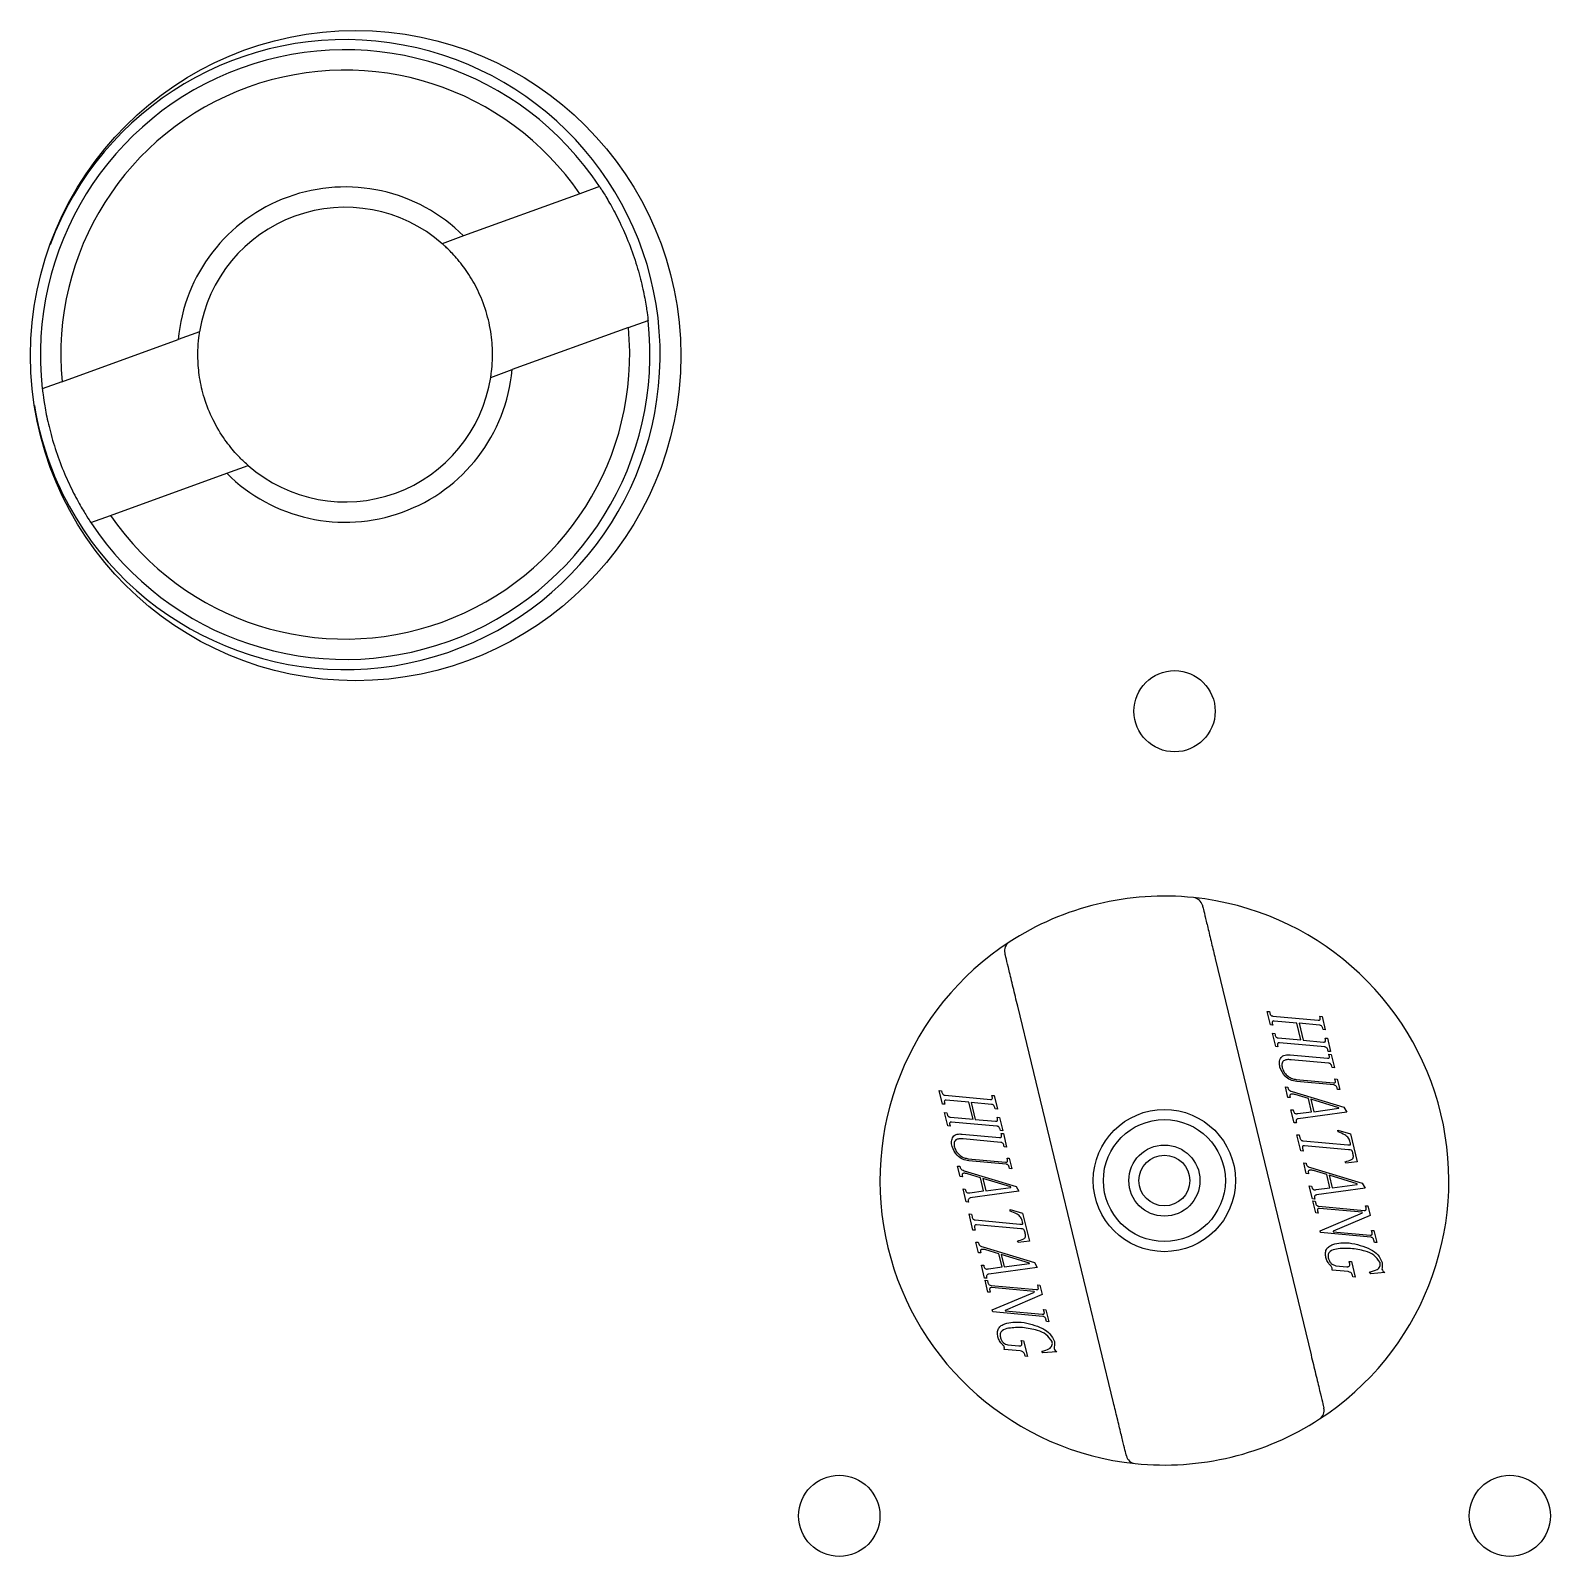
# Model space of a CAD drawing. Header units: millimetres. Extents: x 0 to 87554, y -20854 to 20404.
# Drawn here: x 5110 to 5184.8, y 11009.5 to 11084.6 of the extents above; entities that cross this region are included whole.
import ezdxf

# ---------------------------------------------------------------- set-up
doc = ezdxf.new("R2010")
doc.units = ezdxf.units.MM
doc.layers.get('0').update_dxf_attribs({"lineweight": 15})

# ---------------------------------------------------------------- blocks, each defined once
blk = doc.blocks.new('dr4')
at = {"color": 87, "linetype": 'Continuous', "lineweight": 25}
for p, q in [((829.559, -152.354), (823.839, -154.43)), ((830.527, -152.003), (829.559, -152.354)), ((823.839, -154.43), (822.785, -154.813)), ((810.848, -159.145), (809.794, -159.528)), ((831.947, -158.934), (826.227, -161.01)), ((831.947, -158.934), (832.916, -158.583)), ((804.074, -161.604), (809.794, -159.528)), ((825.173, -161.393), (826.227, -161.01)), ((804.074, -161.604), (803.106, -161.955)), ((812.182, -166.108), (813.237, -165.725)), ((806.463, -168.184), (812.182, -166.108)), ((805.494, -168.535), (806.463, -168.184)), ((860.828, -189.988), (865.543, -209.501)), ((855.822, -211.85), (851.107, -192.336)), ((863.542, -193.253), (863.383, -192.594)), ((863.383, -192.594), (863.495, -192.604)), ((863.495, -192.604), (863.513, -192.678)), ((863.67, -192.823), (865.897, -193.026)), ((865.987, -192.893), (865.971, -192.829)), ((865.971, -192.829), (866.084, -192.839)), ((866.084, -192.839), (866.243, -193.498)), ((863.654, -193.263), (863.542, -193.253)), ((863.636, -193.189), (863.654, -193.263)), ((863.802, -194.328), (863.642, -193.669)), ((863.642, -193.669), (863.755, -193.679)), ((864.842, -193.167), (863.727, -193.066)), ((863.755, -193.679), (863.773, -193.753)), ((865.043, -194), (864.842, -193.167)), ((864.955, -193.177), (865.156, -194.01)), ((865.956, -193.268), (864.955, -193.177)), ((866.131, -193.487), (866.115, -193.423)), ((866.243, -193.498), (866.131, -193.487)), ((863.914, -194.338), (863.802, -194.328)), ((863.896, -194.264), (863.914, -194.338)), ((863.928, -193.898), (865.043, -194)), ((866.215, -194.343), (863.989, -194.141)), ((865.156, -194.01), (866.157, -194.1)), ((866.247, -193.967), (866.231, -193.903)), ((866.231, -193.903), (866.344, -193.914)), ((866.344, -193.914), (866.503, -194.573)), ((866.39, -194.562), (866.375, -194.498)), ((864.509, -194.731), (866.348, -194.898)), ((866.406, -195.14), (864.557, -194.973)), ((866.503, -194.573), (866.39, -194.562)), ((866.442, -194.775), (866.424, -194.701)), ((866.424, -194.701), (866.537, -194.712)), ((866.537, -194.712), (866.696, -195.37)), ((864.807, -195.945), (866.641, -196.111)), ((866.583, -195.36), (866.565, -195.286)), ((866.696, -195.37), (866.583, -195.36)), ((866.737, -195.998), (866.717, -195.915)), ((866.717, -195.915), (866.83, -195.925)), ((866.83, -195.925), (866.955, -196.445)), ((847.406, -197.152), (847.247, -196.493)), ((847.247, -196.493), (847.359, -196.503)), ((847.359, -196.503), (847.377, -196.577)), ((847.535, -196.722), (849.761, -196.924)), ((849.836, -196.727), (849.948, -196.738)), ((849.851, -196.791), (849.836, -196.727)), ((849.948, -196.738), (850.108, -197.397)), ((864.405, -196.825), (864.279, -196.304)), ((864.279, -196.304), (864.392, -196.314)), ((864.392, -196.314), (864.402, -196.358)), ((864.615, -196.534), (867.161, -197.31)), ((865.409, -196.88), (864.766, -196.686)), ((866.666, -196.215), (864.843, -196.05)), ((866.843, -196.435), (866.823, -196.351)), ((866.955, -196.445), (866.843, -196.435)), ((847.519, -197.162), (847.406, -197.152)), ((847.501, -197.087), (847.519, -197.162)), ((848.707, -197.066), (847.591, -196.965)), ((848.908, -197.898), (848.707, -197.066)), ((849.82, -197.167), (848.819, -197.076)), ((848.819, -197.076), (849.02, -197.908)), ((849.995, -197.386), (849.98, -197.322)), ((850.108, -197.397), (849.995, -197.386)), ((864.517, -196.835), (864.405, -196.825)), ((864.507, -196.791), (864.517, -196.835)), ((864.552, -197.432), (864.664, -197.442)), ((864.706, -198.072), (864.552, -197.432)), ((864.664, -197.442), (864.678, -197.501)), ((865.566, -197.528), (865.409, -196.88)), ((866.911, -197.333), (865.528, -196.915)), ((865.528, -196.915), (865.676, -197.528)), ((865.676, -197.528), (866.91, -197.36)), ((866.91, -197.36), (866.911, -197.333)), ((867.161, -197.31), (867.296, -197.549)), ((847.666, -198.226), (847.507, -197.568)), ((847.507, -197.568), (847.619, -197.578)), ((847.619, -197.578), (847.637, -197.652)), ((847.778, -198.236), (847.666, -198.226)), ((847.76, -198.162), (847.778, -198.236)), ((847.792, -197.797), (848.908, -197.898)), ((850.08, -198.242), (847.853, -198.04)), ((849.02, -197.908), (850.021, -197.999)), ((850.111, -197.866), (850.096, -197.802)), ((850.096, -197.802), (850.208, -197.813)), ((850.208, -197.813), (850.367, -198.472)), ((864.819, -198.082), (864.706, -198.072)), ((864.808, -198.039), (864.819, -198.082)), ((864.894, -197.62), (865.566, -197.528)), ((867.296, -197.549), (864.911, -197.876)), ((848.373, -198.63), (850.212, -198.796)), ((850.271, -199.039), (848.421, -198.871)), ((850.255, -198.461), (850.239, -198.397)), ((850.367, -198.472), (850.255, -198.461)), ((850.306, -198.674), (850.288, -198.6)), ((850.288, -198.6), (850.401, -198.61)), ((850.401, -198.61), (850.56, -199.269)), ((865.041, -199.459), (864.849, -198.662)), ((864.849, -198.662), (864.961, -198.672)), ((864.961, -198.672), (864.995, -198.811)), ((865.154, -198.96), (867.348, -199.16)), ((866.87, -198.523), (866.865, -198.437)), ((866.865, -198.437), (867.481, -198.622)), ((867.481, -198.622), (867.815, -200.004)), ((850.447, -199.258), (850.429, -199.184)), ((850.56, -199.269), (850.447, -199.258)), ((865.154, -199.469), (865.041, -199.459)), ((865.12, -199.331), (865.154, -199.469)), ((867.391, -199.401), (865.212, -199.203)), ((848.269, -200.723), (848.143, -200.203)), ((848.143, -200.203), (848.256, -200.213)), ((848.256, -200.213), (848.267, -200.257)), ((848.479, -200.433), (851.025, -201.208)), ((848.671, -199.844), (850.505, -200.01)), ((850.531, -200.114), (848.707, -199.948)), ((850.602, -199.897), (850.581, -199.813)), ((850.581, -199.813), (850.694, -199.824)), ((850.707, -200.333), (850.687, -200.25)), ((850.694, -199.824), (850.82, -200.344)), ((850.82, -200.344), (850.707, -200.333)), ((865.31, -200.569), (865.184, -200.049)), ((865.184, -200.049), (865.296, -200.059)), ((865.296, -200.059), (865.307, -200.103)), ((865.519, -200.279), (868.066, -201.054)), ((866.314, -200.625), (865.671, -200.43)), ((867.258, -200.067), (867.226, -199.994)), ((867.815, -200.004), (867.258, -200.067)), ((848.382, -200.733), (848.269, -200.723)), ((848.371, -200.69), (848.382, -200.733)), ((849.273, -200.779), (848.631, -200.584)), ((849.43, -201.427), (849.273, -200.779)), ((850.775, -201.232), (849.392, -200.814)), ((849.392, -200.814), (849.54, -201.427)), ((849.54, -201.427), (850.775, -201.259)), ((850.775, -201.259), (850.775, -201.232)), ((851.025, -201.208), (851.16, -201.448)), ((865.422, -200.58), (865.31, -200.569)), ((865.412, -200.536), (865.422, -200.58)), ((865.611, -201.817), (865.456, -201.177)), ((865.456, -201.177), (865.569, -201.187)), ((865.569, -201.187), (865.583, -201.245)), ((866.47, -201.273), (866.314, -200.625)), ((867.816, -201.078), (866.433, -200.66)), ((866.433, -200.66), (866.581, -201.273)), ((866.581, -201.273), (867.815, -201.105)), ((867.815, -201.105), (867.816, -201.078)), ((868.066, -201.054), (868.2, -201.294)), ((848.571, -201.971), (848.416, -201.331)), ((848.416, -201.331), (848.528, -201.341)), ((848.528, -201.341), (848.543, -201.399)), ((848.683, -201.981), (848.571, -201.971)), ((848.673, -201.937), (848.683, -201.981)), ((848.758, -201.519), (849.43, -201.427)), ((851.16, -201.448), (848.775, -201.775)), ((865.724, -201.827), (865.611, -201.817)), ((865.636, -201.921), (865.749, -201.931)), ((865.779, -202.511), (865.636, -201.921)), ((865.713, -201.783), (865.724, -201.827)), ((865.749, -201.931), (865.776, -202.046)), ((865.798, -201.365), (866.47, -201.273)), ((868.2, -201.294), (865.815, -201.621)), ((848.906, -203.358), (848.713, -202.561)), ((848.713, -202.561), (848.826, -202.571)), ((848.826, -202.571), (848.859, -202.709)), ((850.735, -202.422), (850.729, -202.336)), ((850.729, -202.336), (851.346, -202.521)), ((851.346, -202.521), (851.68, -203.903)), ((865.891, -202.521), (865.779, -202.511)), ((865.864, -202.406), (865.891, -202.521)), ((865.932, -202.185), (868.159, -202.387)), ((868.06, -202.48), (865.957, -202.289)), ((865.99, -203.386), (868.067, -202.509)), ((868.451, -202.636), (866.623, -203.407)), ((868.067, -202.509), (868.06, -202.48)), ((868.225, -202.156), (868.338, -202.166)), ((868.249, -202.253), (868.225, -202.156)), ((868.338, -202.166), (868.451, -202.636)), ((849.018, -203.368), (848.906, -203.358)), ((848.985, -203.229), (849.018, -203.368)), ((849.018, -202.859), (851.213, -203.059)), ((851.255, -203.3), (849.077, -203.102)), ((866.013, -203.481), (865.99, -203.386)), ((868.477, -203.705), (866.013, -203.481)), ((866.623, -203.407), (866.63, -203.436)), ((866.63, -203.436), (868.452, -203.601)), ((868.546, -203.484), (868.518, -203.369)), ((868.518, -203.369), (868.631, -203.38)), ((868.631, -203.38), (868.773, -203.969)), ((849.048, -203.947), (849.161, -203.958)), ((849.174, -204.468), (849.048, -203.947)), ((849.161, -203.958), (849.171, -204.001)), ((849.384, -204.178), (851.93, -204.953)), ((851.123, -203.966), (851.09, -203.893)), ((851.68, -203.903), (851.123, -203.966)), ((868.661, -203.959), (868.633, -203.844)), ((868.773, -203.969), (868.661, -203.959)), ((849.287, -204.478), (849.174, -204.468)), ((849.276, -204.434), (849.287, -204.478)), ((850.178, -204.524), (849.535, -204.329)), ((850.335, -205.172), (850.178, -204.524)), ((851.68, -204.977), (850.297, -204.559)), ((850.297, -204.559), (850.445, -205.171)), ((850.445, -205.171), (851.679, -205.003)), ((851.679, -205.003), (851.68, -204.977)), ((851.93, -204.953), (852.065, -205.193)), ((867.442, -204.99), (867.42, -204.897)), ((867.42, -204.897), (867.532, -204.908)), ((867.532, -204.908), (867.717, -205.671)), ((849.321, -205.075), (849.433, -205.086)), ((849.475, -205.716), (849.321, -205.075)), ((849.433, -205.086), (849.447, -205.144)), ((849.588, -205.726), (849.475, -205.716)), ((849.577, -205.682), (849.588, -205.726)), ((849.663, -205.263), (850.335, -205.172)), ((852.065, -205.193), (849.68, -205.52)), ((867.371, -205.402), (866.576, -205.33)), ((866.759, -205.109), (867.297, -205.158)), ((867.604, -205.66), (867.586, -205.584)), ((867.717, -205.671), (867.604, -205.66)), ((868.478, -205.502), (868.425, -205.414)), ((869.167, -205.446), (868.478, -205.502)), ((849.643, -206.409), (849.501, -205.82)), ((849.501, -205.82), (849.613, -205.83)), ((849.613, -205.83), (849.641, -205.944)), ((849.756, -206.419), (849.643, -206.409)), ((849.728, -206.305), (849.756, -206.419)), ((849.797, -206.084), (852.023, -206.286)), ((851.924, -206.379), (849.822, -206.188)), ((849.854, -207.284), (851.931, -206.408)), ((851.931, -206.408), (851.924, -206.379)), ((852.089, -206.054), (852.202, -206.065)), ((852.113, -206.151), (852.089, -206.054)), ((852.202, -206.065), (852.315, -206.534)), ((852.315, -206.534), (850.487, -207.306)), ((852.41, -207.382), (852.383, -207.268)), ((852.383, -207.268), (852.495, -207.279)), ((849.878, -207.38), (849.854, -207.284)), ((852.341, -207.604), (849.878, -207.38)), ((850.487, -207.306), (850.494, -207.334)), ((850.494, -207.334), (852.316, -207.5)), ((852.495, -207.279), (852.638, -207.868)), ((852.525, -207.857), (852.497, -207.743)), ((852.638, -207.868), (852.525, -207.857)), ((851.235, -209.3), (850.44, -209.228)), ((850.623, -209.007), (851.161, -209.056)), ((851.306, -208.889), (851.284, -208.796)), ((851.284, -208.796), (851.397, -208.807)), ((851.397, -208.807), (851.581, -209.57)), ((851.468, -209.559), (851.45, -209.483)), ((852.342, -209.401), (852.29, -209.313)), ((853.031, -209.345), (852.342, -209.401)), ((851.581, -209.57), (851.468, -209.559))]:
    blk.add_line(p, q, dxfattribs=at)
for centre, radius in [((818.525, -160.319), 16), ((858.825, -177.819), 2), ((858.325, -200.919), 3.5), ((858.325, -200.919), 3), ((858.325, -200.919), 1.75), ((858.325, -200.919), 1.25), ((842.325, -217.419), 2), ((875.325, -217.419), 2)]:
    blk.add_circle(centre, radius, dxfattribs=at)
for centre, radius, start, end in [((818.011, -160.269), 15.5, 208.79707, 159.58318), ((818.011, -160.269), 15, 33.44143, 186.45464), ((818.011, -160.269), 14, 34.42555, 185.47052), ((818.011, -160.269), 8.25, 45.05076, 174.84532), ((818.011, -160.269), 7.25, 48.81376, 171.08231), ((818.011, -160.269), 15, 213.44143, 6.45464), ((818.011, -160.269), 14, 214.42555, 5.47052), ((818.011, -160.269), 8.25, 225.05076, 354.84532), ((818.011, -160.269), 7.25, 228.81376, 351.08231), ((818.011, -160.269), 15.5, 189.31155, 208.79707), ((858.325, -200.919), 14, 84.11221, 123.05465), ((859.71, -187.49), 0.5, 13.58343, 84.11221), ((858.325, -200.919), 14, 303.05465, 84.11221), ((858.325, -200.919), 14, 123.05465, 264.11221), ((850.962, -189.604), 0.5, 123.05465, 193.58343), ((865.688, -212.234), 0.5, 303.05465, 13.58343), ((858.325, -200.919), 14, 264.11221, 303.05465), ((856.94, -214.348), 0.5, 193.58343, 264.11221)]:
    blk.add_arc(centre, radius, start, end, dxfattribs=at)
for points, knots in [([(830.527, -152.003), (830.549, -152.035), (830.592, -152.099), (830.912, -152.605), (831.345, -153.374), (831.821, -154.374), (832.244, -155.486), (832.562, -156.577), (832.768, -157.538), (832.878, -158.251), (832.912, -158.554), (832.915, -158.576), (832.916, -158.583)], [0, 0, 0, 0, 0.105361, 0.210655, 0.317768, 0.426148, 0.532588, 0.636985, 0.742251, 0.850007, 0.958129, 1, 1, 1, 1]), ([(825.173, -161.393), (825.18, -161.354), (825.193, -161.277), (825.26, -160.695), (825.271, -159.833), (825.13, -158.734), (824.786, -157.605), (824.301, -156.616), (823.744, -155.8), (823.195, -155.184), (822.837, -154.858), (822.799, -154.825), (822.785, -154.813)], [0, 0, 0, 0, 0.098564, 0.19684, 0.302646, 0.414877, 0.519506, 0.615694, 0.71334, 0.819779, 0.932048, 1, 1, 1, 1]), ([(813.237, -165.725), (813.207, -165.7), (813.147, -165.649), (812.722, -165.246), (812.161, -164.591), (811.564, -163.658), (811.104, -162.57), (810.842, -161.501), (810.746, -160.517), (810.772, -159.692), (810.837, -159.213), (810.845, -159.164), (810.848, -159.145)], [0, 0, 0, 0, 0.098564, 0.19684, 0.302646, 0.414878, 0.519507, 0.615694, 0.71334, 0.819779, 0.932048, 1, 1, 1, 1]), ([(803.106, -161.955), (803.11, -161.994), (803.118, -162.071), (803.197, -162.664), (803.358, -163.531), (803.635, -164.604), (804.023, -165.728), (804.479, -166.77), (804.937, -167.639), (805.31, -168.256), (805.478, -168.511), (805.491, -168.53), (805.494, -168.535)], [0, 0, 0, 0, 0.105361, 0.210655, 0.317768, 0.426148, 0.532588, 0.636985, 0.742251, 0.850007, 0.958129, 1, 1, 1, 1]), ([(860.196, -187.373), (860.202, -187.399), (860.215, -187.451), (860.313, -187.856), (860.458, -188.458), (860.637, -189.2), (860.766, -189.734), (860.828, -189.988)], [0, 0, 0, 0, 0.197278, 0.394402, 0.595695, 0.807975, 1, 1, 1, 1]), ([(851.107, -192.336), (851.032, -192.022), (850.879, -191.392), (850.68, -190.568), (850.54, -189.989), (850.482, -189.746), (850.477, -189.727), (850.476, -189.721)], [0, 0, 0, 0, 0.237766, 0.476057, 0.699872, 0.907908, 1, 1, 1, 1]), ([(863.513, -192.678), (863.519, -192.699), (863.531, -192.741), (863.569, -192.79), (863.62, -192.816), (863.653, -192.821), (863.67, -192.823)], [0, 0, 0, 0, 0.280458, 0.559481, 0.779632, 1, 1, 1, 1]), ([(865.897, -193.026), (865.914, -193.026), (865.94, -193.027), (865.973, -193.014), (865.996, -192.988), (865.998, -192.942), (865.991, -192.909), (865.987, -192.893)], [0, 0, 0, 0, 0.2502353, 0.3753681, 0.5001638, 0.7491403, 1, 1, 1, 1]), ([(863.727, -193.066), (863.711, -193.065), (863.687, -193.065), (863.657, -193.077), (863.636, -193.102), (863.628, -193.142), (863.633, -193.173), (863.636, -193.189)], [0, 0, 0, 0, 0.24975, 0.375319, 0.500701, 0.749438, 1, 1, 1, 1]), ([(863.773, -193.753), (863.779, -193.774), (863.79, -193.815), (863.827, -193.865), (863.878, -193.891), (863.911, -193.896), (863.928, -193.898)], [0, 0, 0, 0, 0.280512, 0.559748, 0.779662, 1, 1, 1, 1]), ([(866.115, -193.423), (866.109, -193.402), (866.095, -193.359), (866.056, -193.31), (866.008, -193.277), (865.973, -193.271), (865.956, -193.268)], [0, 0, 0, 0, 0.2802262, 0.5601629, 0.780072, 1, 1, 1, 1]), ([(863.989, -194.141), (863.973, -194.14), (863.949, -194.14), (863.919, -194.152), (863.897, -194.176), (863.887, -194.217), (863.893, -194.248), (863.896, -194.264)], [0, 0, 0, 0, 0.249893, 0.375388, 0.50053, 0.749536, 1, 1, 1, 1]), ([(866.157, -194.1), (866.174, -194.101), (866.2, -194.102), (866.232, -194.089), (866.255, -194.062), (866.257, -194.017), (866.25, -193.984), (866.247, -193.967)], [0, 0, 0, 0, 0.250185, 0.375499, 0.500527, 0.749254, 1, 1, 1, 1]), ([(866.375, -194.498), (866.368, -194.477), (866.355, -194.434), (866.316, -194.384), (866.268, -194.351), (866.233, -194.346), (866.215, -194.343)], [0, 0, 0, 0, 0.2801, 0.560254, 0.78002, 1, 1, 1, 1]), ([(864.009, -195.337), (863.995, -195.257), (863.968, -195.098), (864.029, -194.891), (864.149, -194.778), (864.305, -194.722), (864.427, -194.727), (864.509, -194.731)], [0, 0, 0, 0, 0.250387, 0.499378, 0.624263, 0.749564, 1, 1, 1, 1]), ([(864.557, -194.973), (864.487, -194.968), (864.389, -194.962), (864.266, -194.985), (864.185, -195.019), (864.131, -195.095), (864.099, -195.218), (864.116, -195.311), (864.127, -195.373)], [0, 0, 0, 0, 0.280597, 0.390894, 0.50093, 0.625281, 0.750264, 1, 1, 1, 1]), ([(866.348, -194.898), (866.365, -194.898), (866.389, -194.899), (866.422, -194.89), (866.447, -194.867), (866.452, -194.823), (866.445, -194.791), (866.442, -194.775)], [0, 0, 0, 0, 0.250596, 0.376126, 0.500975, 0.748964, 1, 1, 1, 1]), ([(866.565, -195.286), (866.559, -195.265), (866.546, -195.224), (866.505, -195.178), (866.457, -195.148), (866.423, -195.143), (866.406, -195.14)], [0, 0, 0, 0, 0.279974, 0.559649, 0.779483, 1, 1, 1, 1]), ([(864.843, -196.05), (864.735, -196.029), (864.521, -195.988), (864.198, -195.749), (864.08, -195.493), (864.009, -195.337)], [0, 0, 0, 0, 0.280858, 0.561824, 1, 1, 1, 1]), ([(864.127, -195.373), (864.159, -195.456), (864.221, -195.622), (864.405, -195.792), (864.601, -195.909), (864.738, -195.933), (864.807, -195.945)], [0, 0, 0, 0, 0.279397, 0.559523, 0.779811, 1, 1, 1, 1]), ([(866.641, -196.111), (866.661, -196.112), (866.689, -196.113), (866.723, -196.1), (866.744, -196.077), (866.746, -196.039), (866.74, -196.012), (866.737, -195.998)], [0, 0, 0, 0, 0.31335, 0.436869, 0.560171, 0.779305, 1, 1, 1, 1]), ([(847.377, -196.577), (847.383, -196.598), (847.395, -196.64), (847.433, -196.689), (847.484, -196.715), (847.518, -196.72), (847.535, -196.722)], [0, 0, 0, 0, 0.2805054, 0.5595152, 0.7796547, 1, 1, 1, 1]), ([(864.402, -196.358), (864.412, -196.383), (864.432, -196.434), (864.505, -196.503), (864.573, -196.522), (864.615, -196.534)], [0, 0, 0, 0, 0.279603, 0.559803, 1, 1, 1, 1]), ([(864.766, -196.686), (864.707, -196.671), (864.633, -196.652), (864.542, -196.668), (864.505, -196.699), (864.498, -196.747), (864.504, -196.776), (864.507, -196.791)], [0, 0, 0, 0, 0.4996959, 0.625479, 0.7493481, 0.8744504, 1, 1, 1, 1]), ([(866.823, -196.351), (866.816, -196.331), (866.803, -196.292), (866.762, -196.249), (866.715, -196.222), (866.683, -196.218), (866.666, -196.215)], [0, 0, 0, 0, 0.2800126, 0.5603668, 0.7801157, 1, 1, 1, 1]), ([(847.591, -196.965), (847.575, -196.964), (847.551, -196.963), (847.521, -196.976), (847.5, -197), (847.492, -197.041), (847.498, -197.072), (847.501, -197.087)], [0, 0, 0, 0, 0.249807, 0.375401, 0.500597, 0.749465, 1, 1, 1, 1]), ([(849.761, -196.924), (849.779, -196.925), (849.804, -196.926), (849.837, -196.913), (849.86, -196.886), (849.862, -196.841), (849.855, -196.808), (849.851, -196.791)], [0, 0, 0, 0, 0.2502205, 0.375613, 0.5002652, 0.749227, 1, 1, 1, 1]), ([(849.98, -197.322), (849.973, -197.301), (849.96, -197.258), (849.92, -197.209), (849.872, -197.175), (849.837, -197.17), (849.82, -197.167)], [0, 0, 0, 0, 0.2801873, 0.5603287, 0.7802768, 1, 1, 1, 1]), ([(864.678, -197.501), (864.686, -197.527), (864.7, -197.578), (864.763, -197.628), (864.832, -197.632), (864.873, -197.624), (864.894, -197.62)], [0, 0, 0, 0, 0.280938, 0.558061, 0.77872, 1, 1, 1, 1]), ([(847.637, -197.652), (847.643, -197.673), (847.655, -197.714), (847.692, -197.764), (847.742, -197.789), (847.775, -197.794), (847.792, -197.797)], [0, 0, 0, 0, 0.2804856, 0.5595355, 0.7794279, 1, 1, 1, 1]), ([(847.853, -198.04), (847.837, -198.039), (847.813, -198.038), (847.783, -198.051), (847.761, -198.075), (847.751, -198.116), (847.757, -198.147), (847.76, -198.162)], [0, 0, 0, 0, 0.249586, 0.375371, 0.500516, 0.749452, 1, 1, 1, 1]), ([(850.021, -197.999), (850.038, -198), (850.064, -198.001), (850.096, -197.988), (850.12, -197.961), (850.122, -197.916), (850.115, -197.883), (850.111, -197.866)], [0, 0, 0, 0, 0.250185, 0.375499, 0.500527, 0.749254, 1, 1, 1, 1]), ([(850.239, -198.397), (850.233, -198.376), (850.219, -198.333), (850.181, -198.283), (850.132, -198.25), (850.097, -198.245), (850.08, -198.242)], [0, 0, 0, 0, 0.280084, 0.560068, 0.780032, 1, 1, 1, 1]), ([(864.911, -197.876), (864.891, -197.883), (864.853, -197.896), (864.811, -197.938), (864.8, -197.991), (864.805, -198.023), (864.808, -198.039)], [0, 0, 0, 0, 0.280691, 0.55883, 0.779023, 1, 1, 1, 1]), ([(847.873, -199.236), (847.86, -199.156), (847.833, -198.996), (847.893, -198.79), (848.013, -198.676), (848.169, -198.621), (848.291, -198.626), (848.373, -198.63)], [0, 0, 0, 0, 0.2504, 0.499409, 0.6243, 0.74955, 1, 1, 1, 1]), ([(848.421, -198.871), (848.351, -198.867), (848.253, -198.861), (848.13, -198.883), (848.049, -198.918), (847.995, -198.994), (847.963, -199.116), (847.98, -199.209), (847.992, -199.271)], [0, 0, 0, 0, 0.280596, 0.390892, 0.500928, 0.625263, 0.750265, 1, 1, 1, 1]), ([(850.212, -198.796), (850.229, -198.797), (850.254, -198.798), (850.286, -198.788), (850.312, -198.766), (850.317, -198.722), (850.31, -198.69), (850.306, -198.674)], [0, 0, 0, 0, 0.250574, 0.376092, 0.501206, 0.749034, 1, 1, 1, 1]), ([(864.995, -198.811), (865.001, -198.832), (865.013, -198.875), (865.05, -198.926), (865.102, -198.953), (865.136, -198.958), (865.154, -198.96)], [0, 0, 0, 0, 0.280503, 0.559807, 0.779817, 1, 1, 1, 1]), ([(867.473, -199.044), (867.452, -198.966), (867.41, -198.811), (867.171, -198.64), (866.985, -198.568), (866.87, -198.523)], [0, 0, 0, 0, 0.280194, 0.55819, 1, 1, 1, 1]), ([(848.707, -199.948), (848.6, -199.928), (848.385, -199.887), (848.062, -199.648), (847.945, -199.392), (847.873, -199.236)], [0, 0, 0, 0, 0.280854, 0.561818, 1, 1, 1, 1]), ([(847.992, -199.271), (848.023, -199.355), (848.085, -199.521), (848.269, -199.691), (848.466, -199.808), (848.603, -199.832), (848.671, -199.844)], [0, 0, 0, 0, 0.279412, 0.559481, 0.779759, 1, 1, 1, 1]), ([(850.429, -199.184), (850.423, -199.164), (850.41, -199.122), (850.369, -199.076), (850.321, -199.047), (850.287, -199.042), (850.271, -199.039)], [0, 0, 0, 0, 0.279974, 0.559649, 0.779483, 1, 1, 1, 1]), ([(865.212, -199.203), (865.196, -199.202), (865.171, -199.202), (865.141, -199.216), (865.12, -199.241), (865.111, -199.283), (865.117, -199.315), (865.12, -199.331)], [0, 0, 0, 0, 0.250197, 0.375534, 0.500577, 0.749557, 1, 1, 1, 1]), ([(867.226, -199.994), (867.33, -199.963), (867.461, -199.925), (867.599, -199.847), (867.62, -199.795), (867.631, -199.713), (867.617, -199.644), (867.605, -199.59)], [0, 0, 0, 0, 0.500849, 0.625106, 0.68754, 0.750176, 1, 1, 1, 1]), ([(867.348, -199.16), (867.372, -199.162), (867.414, -199.165), (867.46, -199.167), (867.482, -199.161), (867.486, -199.158), (867.49, -199.15), (867.49, -199.133), (867.485, -199.096), (867.478, -199.065), (867.473, -199.044)], [0, 0, 0, 0, 0.280121, 0.499996, 0.531843, 0.546388, 0.561427, 0.62629, 0.749891, 1, 1, 1, 1]), ([(867.605, -199.59), (867.598, -199.56), (867.585, -199.502), (867.535, -199.391), (867.446, -199.397), (867.391, -199.401)], [0, 0, 0, 0, 0.283565, 0.555029, 1, 1, 1, 1]), ([(848.267, -200.257), (848.276, -200.282), (848.296, -200.333), (848.37, -200.401), (848.437, -200.421), (848.479, -200.433)], [0, 0, 0, 0, 0.279593, 0.559819, 1, 1, 1, 1]), ([(850.505, -200.01), (850.525, -200.011), (850.553, -200.012), (850.587, -199.999), (850.608, -199.975), (850.61, -199.937), (850.604, -199.91), (850.602, -199.897)], [0, 0, 0, 0, 0.313654, 0.436884, 0.560183, 0.779388, 1, 1, 1, 1]), ([(850.687, -200.25), (850.68, -200.23), (850.668, -200.19), (850.626, -200.147), (850.579, -200.121), (850.547, -200.116), (850.531, -200.114)], [0, 0, 0, 0, 0.280042, 0.560487, 0.780308, 1, 1, 1, 1]), ([(865.307, -200.103), (865.317, -200.128), (865.337, -200.179), (865.41, -200.248), (865.478, -200.267), (865.519, -200.279)], [0, 0, 0, 0, 0.279591, 0.559631, 1, 1, 1, 1]), ([(865.671, -200.43), (865.612, -200.416), (865.537, -200.397), (865.447, -200.412), (865.409, -200.444), (865.403, -200.491), (865.409, -200.521), (865.412, -200.536)], [0, 0, 0, 0, 0.4996959, 0.625479, 0.7493481, 0.8744504, 1, 1, 1, 1]), ([(848.631, -200.584), (848.571, -200.57), (848.497, -200.551), (848.406, -200.566), (848.369, -200.598), (848.363, -200.645), (848.368, -200.675), (848.371, -200.69)], [0, 0, 0, 0, 0.499685, 0.625465, 0.749332, 0.874431, 1, 1, 1, 1]), ([(865.583, -201.245), (865.59, -201.271), (865.605, -201.323), (865.668, -201.372), (865.737, -201.377), (865.778, -201.369), (865.798, -201.365)], [0, 0, 0, 0, 0.280945, 0.558044, 0.778714, 1, 1, 1, 1]), ([(848.543, -201.399), (848.55, -201.425), (848.565, -201.477), (848.627, -201.526), (848.697, -201.531), (848.737, -201.523), (848.758, -201.519)], [0, 0, 0, 0, 0.280888, 0.558008, 0.778905, 1, 1, 1, 1]), ([(848.775, -201.775), (848.756, -201.781), (848.717, -201.795), (848.675, -201.837), (848.664, -201.89), (848.67, -201.922), (848.673, -201.937)], [0, 0, 0, 0, 0.280726, 0.558712, 0.778996, 1, 1, 1, 1]), ([(865.815, -201.621), (865.796, -201.628), (865.758, -201.641), (865.716, -201.683), (865.704, -201.736), (865.71, -201.768), (865.713, -201.783)], [0, 0, 0, 0, 0.280691, 0.55883, 0.779023, 1, 1, 1, 1]), ([(848.859, -202.709), (848.865, -202.731), (848.877, -202.773), (848.915, -202.825), (848.966, -202.851), (849.001, -202.856), (849.018, -202.859)], [0, 0, 0, 0, 0.280546, 0.559834, 0.77983, 1, 1, 1, 1]), ([(851.338, -202.943), (851.317, -202.865), (851.275, -202.709), (851.035, -202.539), (850.849, -202.466), (850.735, -202.422)], [0, 0, 0, 0, 0.280194, 0.55819, 1, 1, 1, 1]), ([(865.776, -202.046), (865.782, -202.066), (865.794, -202.107), (865.843, -202.169), (865.899, -202.179), (865.932, -202.185)], [0, 0, 0, 0, 0.281419, 0.561377, 1, 1, 1, 1]), ([(865.957, -202.289), (865.942, -202.289), (865.918, -202.288), (865.889, -202.299), (865.866, -202.321), (865.855, -202.361), (865.861, -202.391), (865.864, -202.406)], [0, 0, 0, 0, 0.249998, 0.375563, 0.500691, 0.749568, 1, 1, 1, 1]), ([(868.159, -202.387), (868.176, -202.388), (868.202, -202.389), (868.235, -202.376), (868.258, -202.348), (868.259, -202.303), (868.252, -202.269), (868.249, -202.253)], [0, 0, 0, 0, 0.250116, 0.375308, 0.499881, 0.749115, 1, 1, 1, 1]), ([(849.077, -203.102), (849.06, -203.101), (849.035, -203.1), (849.005, -203.114), (848.984, -203.14), (848.975, -203.182), (848.982, -203.213), (848.985, -203.229)], [0, 0, 0, 0, 0.250203, 0.375304, 0.500554, 0.749546, 1, 1, 1, 1]), ([(851.09, -203.893), (851.194, -203.862), (851.325, -203.824), (851.463, -203.746), (851.485, -203.693), (851.495, -203.611), (851.481, -203.543), (851.469, -203.489)], [0, 0, 0, 0, 0.500849, 0.625106, 0.68754, 0.750176, 1, 1, 1, 1]), ([(851.213, -203.059), (851.236, -203.06), (851.279, -203.063), (851.324, -203.065), (851.347, -203.06), (851.351, -203.056), (851.354, -203.049), (851.354, -203.031), (851.349, -202.994), (851.342, -202.963), (851.338, -202.943)], [0, 0, 0, 0, 0.280094, 0.500182, 0.531805, 0.546349, 0.561492, 0.626326, 0.749915, 1, 1, 1, 1]), ([(851.469, -203.489), (851.463, -203.459), (851.449, -203.4), (851.399, -203.29), (851.31, -203.296), (851.255, -203.3)], [0, 0, 0, 0, 0.283565, 0.555029, 1, 1, 1, 1]), ([(868.452, -203.601), (868.468, -203.601), (868.492, -203.602), (868.524, -203.594), (868.545, -203.578), (868.553, -203.552), (868.554, -203.52), (868.549, -203.497), (868.546, -203.484)], [0, 0, 0, 0, 0.249644, 0.374931, 0.499485, 0.639415, 0.779642, 1, 1, 1, 1]), ([(849.171, -204.001), (849.181, -204.027), (849.201, -204.078), (849.275, -204.146), (849.342, -204.166), (849.384, -204.178)], [0, 0, 0, 0, 0.279598, 0.5597928, 1, 1, 1, 1]), ([(866.272, -204.704), (866.26, -204.637), (866.235, -204.504), (866.282, -204.299), (866.428, -204.148), (866.8, -203.979), (867.142, -203.98), (867.416, -203.981)], [0, 0, 0, 0, 0.125494, 0.250298, 0.375042, 0.500601, 1, 1, 1, 1]), ([(867.483, -204.259), (867.255, -204.254), (866.914, -204.248), (866.533, -204.347), (866.413, -204.474), (866.366, -204.583), (866.379, -204.67), (866.388, -204.728)], [0, 0, 0, 0, 0.500959, 0.749843, 0.812575, 0.875265, 1, 1, 1, 1]), ([(867.416, -203.981), (867.781, -204.057), (868.289, -204.163), (868.857, -204.543), (868.983, -204.811), (869.046, -204.944)], [0, 0, 0, 0, 0.559909, 0.780931, 1, 1, 1, 1]), ([(868.936, -204.947), (868.845, -204.819), (868.66, -204.562), (868.126, -204.344), (867.727, -204.291), (867.483, -204.259)], [0, 0, 0, 0, 0.276128, 0.557412, 1, 1, 1, 1]), ([(868.633, -203.844), (868.627, -203.824), (868.614, -203.784), (868.573, -203.74), (868.526, -203.712), (868.493, -203.707), (868.477, -203.705)], [0, 0, 0, 0, 0.279971, 0.559774, 0.779757, 1, 1, 1, 1]), ([(849.535, -204.329), (849.476, -204.314), (849.402, -204.296), (849.311, -204.311), (849.274, -204.342), (849.267, -204.39), (849.273, -204.42), (849.276, -204.434)], [0, 0, 0, 0, 0.499685, 0.625465, 0.749331, 0.874391, 1, 1, 1, 1]), ([(866.508, -205.11), (866.447, -205.044), (866.337, -204.925), (866.292, -204.772), (866.272, -204.704)], [0, 0, 0, 0, 0.5593833, 1, 1, 1, 1]), ([(866.388, -204.728), (866.403, -204.778), (866.434, -204.879), (866.548, -205.037), (866.679, -205.082), (866.759, -205.109)], [0, 0, 0, 0, 0.281507, 0.562426, 1, 1, 1, 1]), ([(867.297, -205.158), (867.314, -205.158), (867.349, -205.16), (867.401, -205.15), (867.445, -205.111), (867.454, -205.05), (867.446, -205.01), (867.442, -204.99)], [0, 0, 0, 0, 0.187538, 0.374533, 0.559693, 0.779075, 1, 1, 1, 1]), ([(868.425, -205.414), (868.558, -205.387), (868.723, -205.354), (868.882, -205.231), (868.936, -205.145), (868.954, -205.045), (868.942, -204.979), (868.936, -204.947)], [0, 0, 0, 0, 0.4993979, 0.6246489, 0.7496447, 0.8746625, 1, 1, 1, 1]), ([(869.046, -204.944), (869.048, -205.007), (869.053, -205.119), (869.04, -205.231), (869.034, -205.28)], [0, 0, 0, 0, 0.55932, 1, 1, 1, 1]), ([(849.447, -205.144), (849.455, -205.17), (849.469, -205.221), (849.532, -205.271), (849.601, -205.276), (849.642, -205.268), (849.663, -205.263)], [0, 0, 0, 0, 0.280945, 0.558043, 0.778923, 1, 1, 1, 1]), ([(849.68, -205.52), (849.66, -205.526), (849.622, -205.539), (849.58, -205.582), (849.569, -205.635), (849.574, -205.666), (849.577, -205.682)], [0, 0, 0, 0, 0.280726, 0.558712, 0.778996, 1, 1, 1, 1]), ([(866.583, -205.231), (866.574, -205.205), (866.559, -205.158), (866.523, -205.124), (866.508, -205.11)], [0, 0, 0, 0, 0.559607, 1, 1, 1, 1]), ([(866.576, -205.33), (866.581, -205.311), (866.591, -205.279), (866.585, -205.246), (866.583, -205.231)], [0, 0, 0, 0, 0.560582, 1, 1, 1, 1]), ([(867.586, -205.584), (867.576, -205.558), (867.558, -205.504), (867.485, -205.43), (867.414, -205.413), (867.371, -205.402)], [0, 0, 0, 0, 0.280979, 0.561935, 1, 1, 1, 1]), ([(869.034, -205.28), (869.05, -205.318), (869.079, -205.386), (869.14, -205.428), (869.167, -205.446)], [0, 0, 0, 0, 0.558851, 1, 1, 1, 1]), ([(849.641, -205.944), (849.647, -205.965), (849.658, -206.005), (849.708, -206.068), (849.763, -206.078), (849.797, -206.084)], [0, 0, 0, 0, 0.281553, 0.561556, 1, 1, 1, 1]), ([(849.822, -206.188), (849.806, -206.187), (849.783, -206.186), (849.753, -206.197), (849.73, -206.22), (849.719, -206.259), (849.725, -206.29), (849.728, -206.305)], [0, 0, 0, 0, 0.250238, 0.375763, 0.500851, 0.749648, 1, 1, 1, 1]), ([(852.023, -206.286), (852.041, -206.287), (852.067, -206.288), (852.1, -206.275), (852.122, -206.247), (852.124, -206.201), (852.116, -206.168), (852.113, -206.151)], [0, 0, 0, 0, 0.2500961, 0.3755429, 0.4999203, 0.7491343, 1, 1, 1, 1]), ([(850.136, -208.603), (850.124, -208.536), (850.099, -208.403), (850.147, -208.197), (850.292, -208.047), (850.664, -207.878), (851.007, -207.879), (851.281, -207.88)], [0, 0, 0, 0, 0.125495, 0.250291, 0.375036, 0.500596, 1, 1, 1, 1]), ([(851.281, -207.88), (851.645, -207.956), (852.153, -208.062), (852.721, -208.442), (852.847, -208.709), (852.91, -208.842)], [0, 0, 0, 0, 0.559901, 0.780919, 1, 1, 1, 1]), ([(852.316, -207.5), (852.333, -207.5), (852.357, -207.501), (852.388, -207.493), (852.409, -207.477), (852.418, -207.451), (852.418, -207.419), (852.413, -207.396), (852.41, -207.382)], [0, 0, 0, 0, 0.249609, 0.3749, 0.499388, 0.639414, 0.779621, 1, 1, 1, 1]), ([(852.497, -207.743), (852.491, -207.723), (852.478, -207.683), (852.438, -207.639), (852.39, -207.611), (852.357, -207.606), (852.341, -207.604)], [0, 0, 0, 0, 0.280027, 0.5596106, 0.7797915, 1, 1, 1, 1]), ([(850.372, -209.008), (850.311, -208.942), (850.202, -208.824), (850.156, -208.67), (850.136, -208.603)], [0, 0, 0, 0, 0.559401, 1, 1, 1, 1]), ([(851.348, -208.157), (851.119, -208.153), (850.778, -208.146), (850.397, -208.246), (850.277, -208.373), (850.23, -208.481), (850.243, -208.569), (850.252, -208.627)], [0, 0, 0, 0, 0.500917, 0.749843, 0.812575, 0.875265, 1, 1, 1, 1]), ([(850.252, -208.627), (850.268, -208.677), (850.299, -208.778), (850.413, -208.936), (850.543, -208.98), (850.623, -209.007)], [0, 0, 0, 0, 0.281507, 0.562426, 1, 1, 1, 1]), ([(852.8, -208.845), (852.709, -208.718), (852.525, -208.461), (851.99, -208.242), (851.591, -208.19), (851.348, -208.157)], [0, 0, 0, 0, 0.276133, 0.557412, 1, 1, 1, 1]), ([(850.447, -209.13), (850.439, -209.103), (850.424, -209.056), (850.388, -209.023), (850.372, -209.008)], [0, 0, 0, 0, 0.559764, 1, 1, 1, 1]), ([(850.44, -209.228), (850.446, -209.21), (850.456, -209.178), (850.45, -209.144), (850.447, -209.13)], [0, 0, 0, 0, 0.560582, 1, 1, 1, 1]), ([(851.161, -209.056), (851.178, -209.057), (851.213, -209.059), (851.265, -209.049), (851.309, -209.01), (851.319, -208.949), (851.31, -208.909), (851.306, -208.889)], [0, 0, 0, 0, 0.187756, 0.374535, 0.559735, 0.77907, 1, 1, 1, 1]), ([(851.45, -209.483), (851.441, -209.456), (851.422, -209.403), (851.349, -209.329), (851.278, -209.311), (851.235, -209.3)], [0, 0, 0, 0, 0.280878, 0.561952, 1, 1, 1, 1]), ([(852.29, -209.313), (852.422, -209.286), (852.587, -209.253), (852.746, -209.13), (852.8, -209.044), (852.819, -208.944), (852.807, -208.878), (852.8, -208.845)], [0, 0, 0, 0, 0.499454, 0.624701, 0.749653, 0.874685, 1, 1, 1, 1]), ([(852.91, -208.842), (852.913, -208.905), (852.917, -209.018), (852.904, -209.129), (852.898, -209.178)], [0, 0, 0, 0, 0.5593185, 1, 1, 1, 1]), ([(852.898, -209.178), (852.914, -209.217), (852.944, -209.285), (853.004, -209.326), (853.031, -209.345)], [0, 0, 0, 0, 0.559029, 1, 1, 1, 1]), ([(865.543, -209.501), (865.619, -209.816), (865.771, -210.445), (865.97, -211.27), (866.11, -211.849), (866.168, -212.092), (866.173, -212.111), (866.174, -212.116)], [0, 0, 0, 0, 0.237767, 0.476051, 0.699872, 0.907908, 1, 1, 1, 1]), ([(856.454, -214.465), (856.448, -214.439), (856.435, -214.387), (856.337, -213.982), (856.192, -213.38), (856.013, -212.637), (855.884, -212.103), (855.822, -211.85)], [0, 0, 0, 0, 0.197277, 0.394399, 0.59569, 0.807972, 1, 1, 1, 1])]:
    blk.add_open_spline(points, degree=3, knots=knots, dxfattribs=at)

msp = doc.modelspace()

# ---------------------------------------------------------------- block references
at = {"lineweight": -3}
msp.add_blockref('dr4', (4307.45, 11228.942), dxfattribs=at)

doc.saveas('drawing.dxf')
